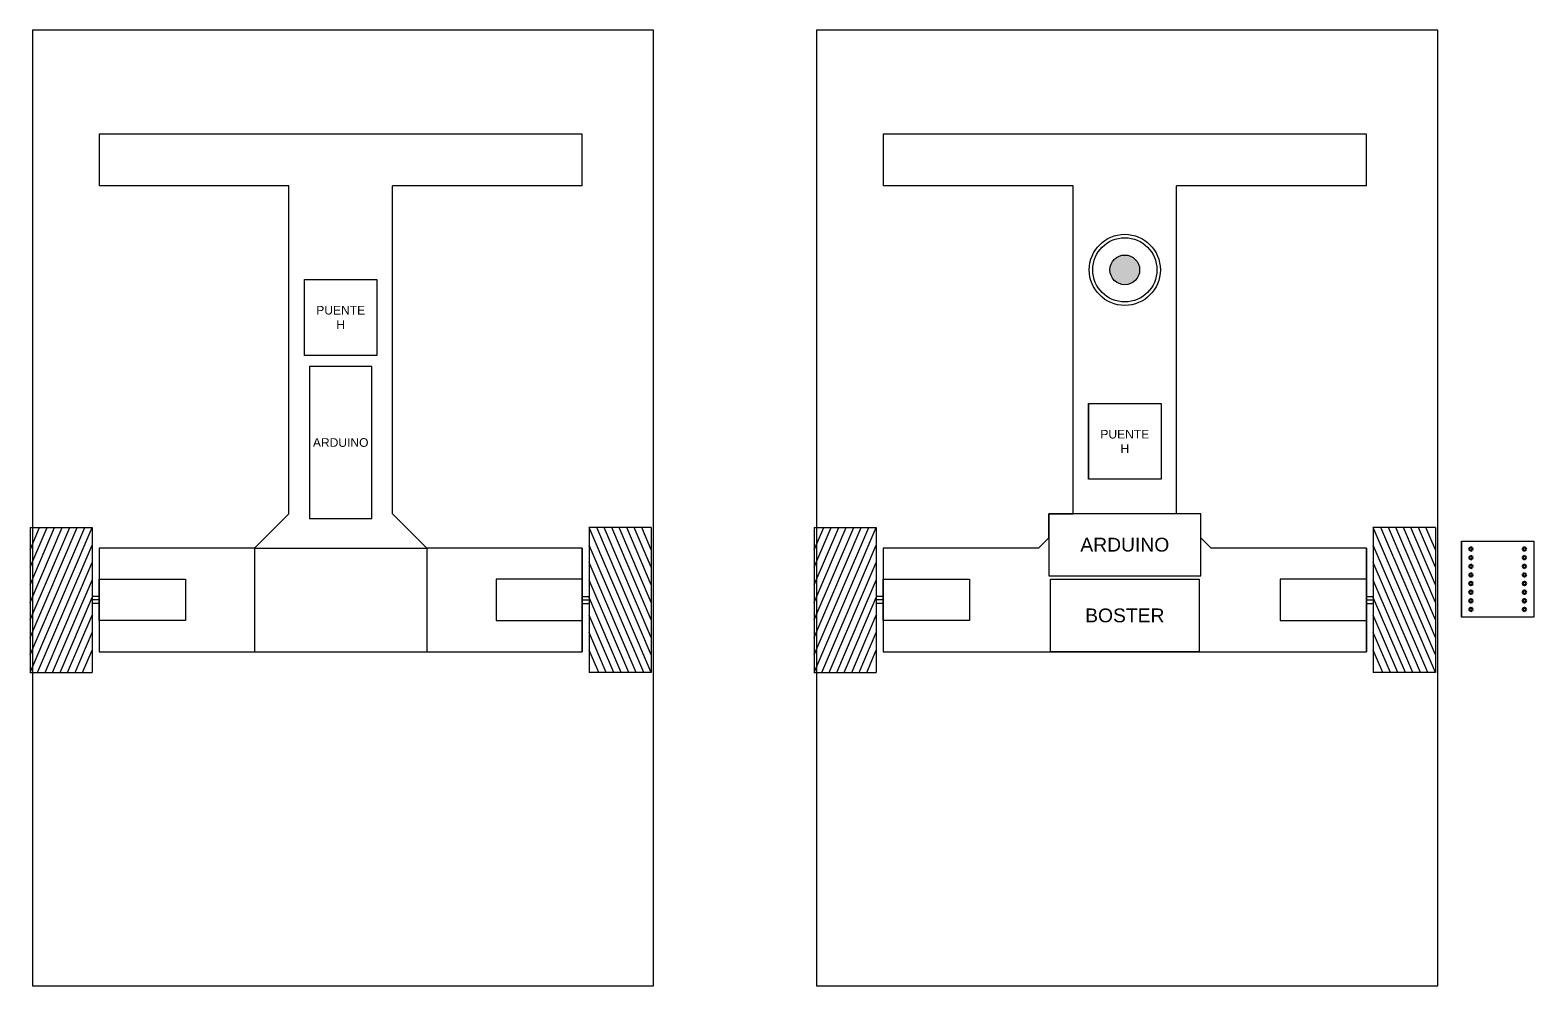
# Model space of a CAD drawing. Header units: millimetres. Extents: x 19 to 945, y 10 to 287.
# Drawn here: x 19.3 to 455.1, y 10 to 287 of the extents above; entities that cross this region are included whole.
import ezdxf

# ---------------------------------------------------------------- set-up
doc = ezdxf.new("R2010")
doc.units = ezdxf.units.MM
for name, color, linetype in [('motores', 160, 'Continuous'), ('placas', 80, 'Continuous'), ('ruedas', 160, 'Continuous')]:
    doc.layers.add(name, color=color, linetype=linetype)
doc.layers.add('ribetes', color=7, linetype='Continuous', lineweight=100)
doc.styles.get("Standard").update_dxf_attribs({"font": 'arial.ttf'})

msp = doc.modelspace()

# ---------------------------------------------------------------- hatches: boundary and pattern name
at = {"layer": 'ruedas'}
h = msp.add_hatch(color=256, dxfattribs=at)
h.dxf.hatch_style = 1
h.set_gradient(color1=(0, 0, 255), color2=(255, 255, 0), tint=1, name='INVCYLINDER')
h.paths.add_polyline_path([(332.24, 217.51, 1), (340.84, 217.51, 1)])

# ---------------------------------------------------------------- linework, layer by layer
for p, q in [((179.34, 256.85), (39.34, 256.85)), ((39.34, 256.85), (39.34, 241.85)), ((179.34, 241.85), (179.34, 256.85)), ((406.54, 256.85), (266.54, 256.85)), ((266.54, 256.85), (266.54, 241.85)), ((406.54, 241.85), (406.54, 256.85)), ((94.34, 241.85), (39.34, 241.85)), ((94.34, 146.85), (94.34, 241.85)), ((179.34, 241.85), (124.34, 241.85)), ((124.34, 146.85), (124.34, 241.85)), ((321.54, 241.85), (266.54, 241.85)), ((321.54, 146.85), (321.54, 241.85)), ((351.54, 146.85), (351.54, 241.85)), ((406.54, 241.85), (351.54, 241.85)), ((326.04, 178.81), (326.04, 156.81)), ((94.34, 146.85), (84.34, 136.85)), ((124.34, 146.85), (134.34, 136.85)), ((314.54, 139.85), (314.54, 146.85)), ((314.54, 146.85), (321.54, 146.85)), ((358.54, 146.85), (351.54, 146.85)), ((358.54, 139.85), (358.54, 146.85)), ((311.54, 136.85), (314.54, 139.85)), ((361.54, 136.85), (358.54, 139.85)), ((39.34, 136.85), (39.34, 106.85)), ((84.34, 136.85), (39.34, 136.85)), ((84.34, 136.85), (134.34, 136.85)), ((84.34, 136.85), (84.34, 106.85)), ((179.34, 136.85), (134.34, 136.85)), ((134.34, 136.85), (134.34, 106.85)), ((179.34, 106.85), (179.34, 136.85)), ((179.34, 136.85), (179.34, 106.85)), ((311.54, 136.85), (266.54, 136.85)), ((266.54, 136.85), (266.54, 106.85)), ((406.54, 136.85), (361.54, 136.85)), ((406.54, 106.85), (406.54, 136.85)), ((406.54, 136.85), (406.54, 106.85)), ((434.08, 138.86), (434.08, 116.86)), ((39.34, 122.85), (37.34, 122.85)), ((179.34, 122.85), (181.34, 122.85)), ((266.54, 122.85), (264.54, 122.85)), ((406.54, 122.85), (408.54, 122.85)), ((39.34, 121.85), (37.34, 121.85)), ((39.34, 120.85), (37.34, 120.85)), ((179.34, 121.85), (181.34, 121.85)), ((179.34, 120.85), (181.34, 120.85)), ((266.54, 121.85), (264.54, 121.85)), ((266.54, 120.85), (264.54, 120.85)), ((406.54, 121.85), (408.54, 121.85)), ((406.54, 120.85), (408.54, 120.85)), ((39.34, 106.85), (179.34, 106.85)), ((84.34, 106.85), (134.34, 106.85)), ((266.54, 106.85), (406.54, 106.85)), ((311.54, 106.85), (361.54, 106.85))]:
    msp.add_line(p, q)
at = {"layer": 'motores'}
for p, q in [((39.34, 115.85), (39.34, 127.85)), ((39.34, 127.85), (64.34, 127.85)), ((64.34, 127.85), (64.34, 115.85)), ((154.34, 127.85), (154.34, 115.85)), ((179.34, 127.85), (154.34, 127.85)), ((179.34, 115.85), (179.34, 127.85)), ((266.54, 115.85), (266.54, 127.85)), ((266.54, 127.85), (291.54, 127.85)), ((291.54, 127.85), (291.54, 115.85)), ((381.54, 127.85), (381.54, 115.85)), ((406.54, 127.85), (381.54, 127.85)), ((406.54, 115.85), (406.54, 127.85)), ((64.34, 115.85), (39.34, 115.85)), ((154.34, 115.85), (179.34, 115.85)), ((291.54, 115.85), (266.54, 115.85)), ((381.54, 115.85), (406.54, 115.85))]:
    msp.add_line(p, q, dxfattribs=at)
at = {"layer": 'placas'}
for p, q in [((98.84, 214.74), (119.84, 214.74)), ((98.84, 192.74), (98.84, 214.74)), ((119.84, 214.74), (119.84, 192.74)), ((119.84, 192.74), (98.84, 192.74)), ((100.34, 189.46), (100.34, 145.46)), ((118.34, 189.46), (100.34, 189.46)), ((118.34, 145.46), (118.34, 189.46)), ((326.04, 178.81), (347.04, 178.81)), ((326.04, 156.81), (326.04, 178.81)), ((347.04, 178.81), (347.04, 156.81)), ((347.04, 156.81), (326.04, 156.81)), ((100.34, 145.46), (118.34, 145.46)), ((358.54, 146.85), (314.54, 146.85)), ((314.54, 146.85), (314.54, 128.85)), ((358.54, 128.85), (358.54, 146.85)), ((434.08, 138.86), (455.08, 138.86)), ((434.08, 116.86), (434.08, 138.86)), ((455.08, 138.86), (455.08, 116.86)), ((314.54, 128.85), (358.54, 128.85)), ((315.04, 106.85), (315.04, 127.85)), ((315.04, 127.85), (358.04, 127.85)), ((358.04, 127.85), (358.04, 106.85)), ((455.08, 116.86), (434.08, 116.86)), ((358.04, 106.85), (315.04, 106.85))]:
    msp.add_line(p, q, dxfattribs=at)
for points in [[(20, 10), (200, 10), (200, 287), (20, 287)], [(247.21, 10), (427.21, 10), (427.21, 287), (247.21, 287)]]:
    msp.add_lwpolyline(points, close=True, dxfattribs=at)
at = {"layer": 'ribetes'}
for centre in [(436.83, 136.61), (452.33, 136.61), (436.83, 134.11), (436.83, 131.61), (452.33, 134.11), (452.33, 131.61), (436.83, 129.11), (436.83, 126.61), (452.33, 129.11), (452.33, 126.61), (436.83, 124.11), (436.83, 121.61), (452.33, 124.11), (452.33, 121.61), (436.83, 119.11), (452.33, 119.11)]:
    msp.add_circle(centre, 0.5, dxfattribs=at)
at = {"layer": 'ruedas'}
for p, q in [((19.34, 142.85), (37.34, 142.85)), ((19.34, 142.85), (19.34, 100.85)), ((19.34, 100.85), (37.34, 142.85)), ((19.34, 105.93), (35.16, 142.85)), ((19.34, 111), (32.99, 142.85)), ((19.34, 116.08), (30.81, 142.85)), ((19.34, 121.16), (28.63, 142.85)), ((19.34, 126.24), (26.46, 142.85)), ((19.34, 131.31), (24.28, 142.85)), ((19.34, 136.39), (22.11, 142.85)), ((37.34, 142.85), (37.34, 100.85)), ((199.34, 142.85), (181.34, 142.85)), ((181.34, 142.85), (181.34, 100.85)), ((199.34, 100.85), (181.34, 142.85)), ((199.34, 105.93), (183.51, 142.85)), ((199.34, 111), (185.69, 142.85)), ((199.34, 116.08), (187.87, 142.85)), ((199.34, 121.16), (190.04, 142.85)), ((199.34, 126.24), (192.22, 142.85)), ((199.34, 131.31), (194.39, 142.85)), ((199.34, 136.39), (196.57, 142.85)), ((199.34, 142.85), (199.34, 100.85)), ((246.54, 142.85), (264.54, 142.85)), ((246.54, 142.85), (246.54, 100.85)), ((246.54, 100.85), (264.54, 142.85)), ((246.54, 105.93), (262.37, 142.85)), ((246.54, 111), (260.19, 142.85)), ((246.54, 116.08), (258.02, 142.85)), ((246.54, 121.16), (255.84, 142.85)), ((246.54, 126.24), (253.66, 142.85)), ((246.54, 131.31), (251.49, 142.85)), ((246.54, 136.39), (249.31, 142.85)), ((264.54, 142.85), (264.54, 100.85)), ((426.54, 142.85), (408.54, 142.85)), ((408.54, 142.85), (408.54, 100.85)), ((426.54, 100.85), (408.54, 142.85)), ((426.54, 105.93), (410.72, 142.85)), ((426.54, 111), (412.9, 142.85)), ((426.54, 116.08), (415.07, 142.85)), ((426.54, 121.16), (417.25, 142.85)), ((426.54, 126.24), (419.42, 142.85)), ((426.54, 131.31), (421.6, 142.85)), ((426.54, 136.39), (423.78, 142.85)), ((426.54, 142.85), (426.54, 100.85)), ((21.51, 100.85), (37.34, 137.77)), ((197.16, 100.85), (181.34, 137.77)), ((248.72, 100.85), (264.54, 137.77)), ((424.37, 100.85), (408.54, 137.77)), ((23.69, 100.85), (37.34, 132.69)), ((194.99, 100.85), (181.34, 132.69)), ((250.9, 100.85), (264.54, 132.69)), ((422.19, 100.85), (408.54, 132.69)), ((25.87, 100.85), (37.34, 127.62)), ((192.81, 100.85), (181.34, 127.62)), ((253.07, 100.85), (264.54, 127.62)), ((420.02, 100.85), (408.54, 127.62)), ((28.04, 100.85), (37.34, 122.54)), ((190.63, 100.85), (181.34, 122.54)), ((255.25, 100.85), (264.54, 122.54)), ((417.84, 100.85), (408.54, 122.54)), ((30.22, 100.85), (37.34, 117.46)), ((188.46, 100.85), (181.34, 117.46)), ((257.42, 100.85), (264.54, 117.46)), ((415.66, 100.85), (408.54, 117.46)), ((32.39, 100.85), (37.34, 112.39)), ((186.28, 100.85), (181.34, 112.39)), ((259.6, 100.85), (264.54, 112.39)), ((413.49, 100.85), (408.54, 112.39)), ((34.57, 100.85), (37.34, 107.31)), ((184.11, 100.85), (181.34, 107.31)), ((261.78, 100.85), (264.54, 107.31)), ((411.31, 100.85), (408.54, 107.31)), ((19.34, 100.85), (37.34, 100.85)), ((199.34, 100.85), (181.34, 100.85)), ((246.54, 100.85), (264.54, 100.85)), ((426.54, 100.85), (408.54, 100.85))]:
    msp.add_line(p, q, dxfattribs=at)
for radius in [10.3, 9.3, 4.3]:
    msp.add_circle((336.54, 217.51), radius, dxfattribs=at)

# ---------------------------------------------------------------- texts
at = {"layer": 'placas', "attachment_point": 5}
for s, width, insert, char_height in [('PUENTE\\PH', 21, (109.34, 203.74), 2.5), ('PUENTE\\PH', 21, (336.54, 167.81), 2.5), ('ARDUINO', 18, (109.34, 167.46), 2.5), ('ARDUINO', 44, (336.54, 137.85), 4), ('BOSTER', 43, (336.54, 117.35), 4)]:
    msp.add_mtext_dynamic_manual_height_columns(s, width=width, gutter_width=12.5, heights=[0], dxfattribs=dict(at, insert=insert, char_height=char_height))

doc.saveas('drawing.dxf')
